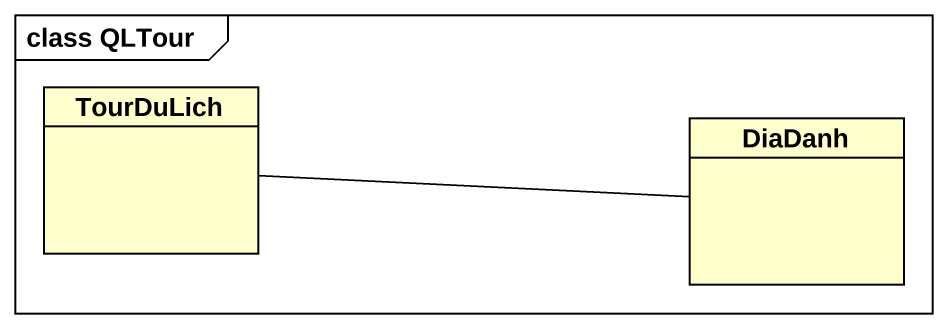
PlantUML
@startuml
mainframe class QLTour
hide circle
hide empty members
class TourDuLich
class DiaDanh
TourDuLich -right- DiaDanh
@enduml
